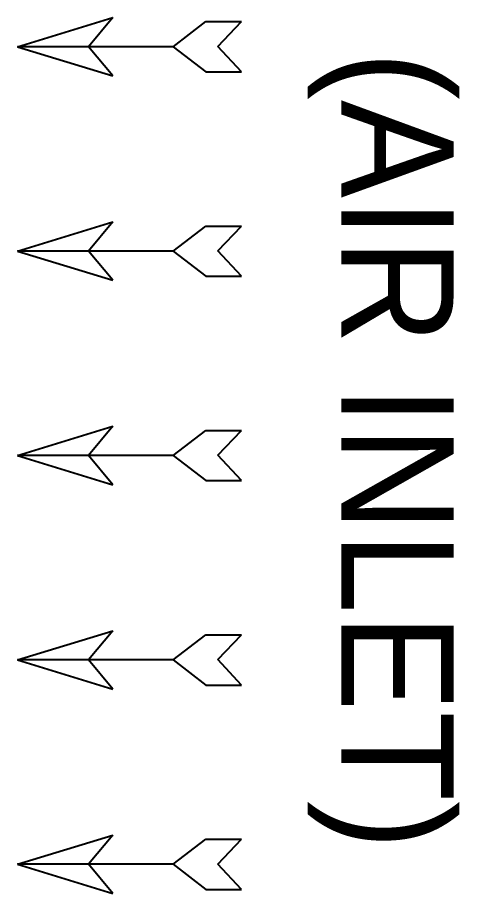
# Model space of a CAD drawing. Header units: millimetres. Extents: x 968 to 30375, y 899 to 21694.
# Drawn here: x 16966 to 17723, y 7706 to 9206 of the extents above; entities that cross this region are included whole.
import ezdxf
from ezdxf.enums import TextEntityAlignment as Align

# ---------------------------------------------------------------- set-up
doc = ezdxf.new("R2010")
doc.units = ezdxf.units.MM
doc.layers.add('냉각탑_dim', color=1, linetype='Continuous')
doc.layers.add('냉각탑_text', color=3, linetype='Continuous')
doc.styles.add('돋움', font='Dotum.ttf')

# ---------------------------------------------------------------- blocks, each defined once
blk = doc.blocks.new('화살표 IN OUT')
at = {"layer": '냉각탑_dim'}
for p, q in [((-163.5, 50), (-121.5, 0)), ((0, 0), (-163.5, 50)), ((-322.7, 43), (-383.9, 43)), ((-343.1, 0.5), (-383.9, 43)), ((-266.4, 0), (-322.7, 43)), ((-383.9, -43), (-343.1, 0.5)), ((-266.4, 0), (-322.7, -43)), ((-266.4, 0), (0, 0)), ((-163.5, -50), (-121.5, 0)), ((0, 0), (-163.5, -50)), ((-322.7, -43), (-383.9, -43))]:
    blk.add_line(p, q, dxfattribs=at)

msp = doc.modelspace()

# ---------------------------------------------------------------- block references
at = {"layer": '냉각탑_dim', "xscale": -1}
for p in [(16966, 9155.8), (16966, 8805.8), (16966, 8455.8), (16966, 8105.8), (16966, 7755.8)]:
    msp.add_blockref('화살표 IN OUT', p, dxfattribs=at)

# ---------------------------------------------------------------- texts
at = {"layer": '냉각탑_text', "style": '돋움'}
msp.add_text('(AIR INLET)', height=192, rotation=270, dxfattribs=at).set_placement((17616.9, 8464.4), align=Align.MIDDLE_CENTER)

doc.saveas('drawing.dxf')
